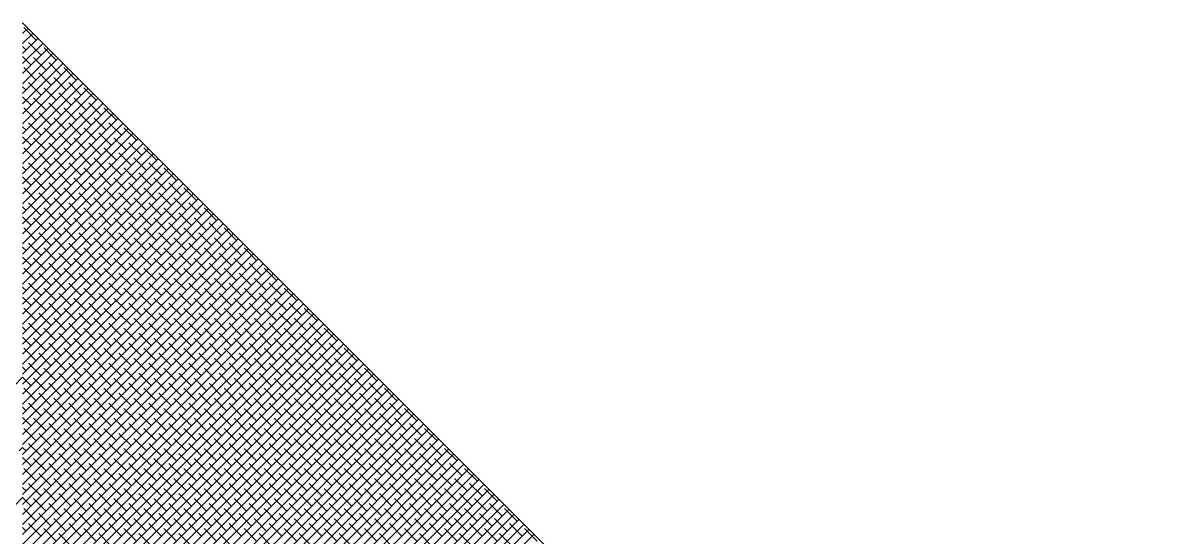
# Model space of a CAD drawing. Extents: x 34 to 831, y 17 to 546.
# Drawn here: x 148.079 to 150.079, y 55.557 to 56.465 of the extents above; entities that cross this region are included whole.
import ezdxf

# ---------------------------------------------------------------- set-up
doc = ezdxf.new("R2010")
doc.units = 0
doc.header["$LTSCALE"] = 8
doc.layers.get('0').update_dxf_attribs({"color": 2, "linetype": 'CONTINUOUS'})
doc.layers.add('OT', color=1, linetype='CONTINUOUS')

msp = doc.modelspace()

# ---------------------------------------------------------------- linework, layer by layer
for p, q in [((148.0786, 56.4639), (148.0794, 56.4647)), ((148.0786, 56.4462), (148.0882, 56.4558)), ((148.0786, 56.4286), (148.0971, 56.447)), ((148.1025, 56.4347), (148.0804, 56.4568)), ((148.0786, 56.4109), (148.1059, 56.4381)), ((148.0786, 56.3932), (148.1147, 56.4293)), ((148.0848, 56.417), (148.0786, 56.4232)), ((148.0786, 56.3755), (148.1236, 56.4205)), ((148.1113, 56.4082), (148.0892, 56.4303)), ((148.1378, 56.3993), (148.1157, 56.4214)), ((148.0786, 56.3578), (148.1324, 56.4116)), ((148.0936, 56.3905), (148.0786, 56.4055)), ((148.0786, 56.3402), (148.1413, 56.4028)), ((148.1201, 56.3817), (148.098, 56.4038)), ((148.0786, 56.3225), (148.1501, 56.394)), ((148.0786, 56.3048), (148.1589, 56.3851)), ((148.1025, 56.364), (148.0804, 56.3861)), ((148.1467, 56.3728), (148.1246, 56.3949)), ((148.1732, 56.364), (148.1511, 56.3861)), ((148.0786, 56.2871), (148.1678, 56.3763)), ((148.0786, 56.2695), (148.1766, 56.3674)), ((148.129, 56.3551), (148.1069, 56.3772)), ((148.1555, 56.3463), (148.1334, 56.3684)), ((148.0786, 56.2518), (148.1855, 56.3586)), ((148.0848, 56.3463), (148.0786, 56.3525)), ((148.0786, 56.2341), (148.1943, 56.3498)), ((148.0786, 56.2164), (148.2031, 56.3409)), ((148.1113, 56.3375), (148.0892, 56.3596)), ((148.1378, 56.3286), (148.1157, 56.3507)), ((148.1643, 56.3198), (148.1422, 56.3419)), ((148.182, 56.3375), (148.1599, 56.3596)), ((148.2085, 56.3286), (148.1864, 56.3507)), ((148.0936, 56.3198), (148.0786, 56.3348)), ((148.0786, 56.1987), (148.212, 56.3321)), ((148.0786, 56.1811), (148.2208, 56.3232)), ((148.1201, 56.311), (148.098, 56.3331)), ((148.1467, 56.3021), (148.1246, 56.3242)), ((148.1908, 56.311), (148.1688, 56.3331)), ((148.2174, 56.3021), (148.1953, 56.3242)), ((148.0786, 56.1634), (148.2297, 56.3144)), ((148.0786, 56.1457), (148.2385, 56.3056)), ((148.1025, 56.2933), (148.0804, 56.3154)), ((148.129, 56.2844), (148.1069, 56.3065)), ((148.1732, 56.2933), (148.1511, 56.3154)), ((148.1997, 56.2844), (148.1776, 56.3065)), ((148.2439, 56.2933), (148.2218, 56.3154)), ((148.0786, 56.128), (148.2473, 56.2967)), ((148.0786, 56.1104), (148.2562, 56.2879)), ((148.0848, 56.2756), (148.0786, 56.2817)), ((148.1113, 56.2668), (148.0892, 56.2889)), ((148.1378, 56.2579), (148.1157, 56.28)), ((148.1555, 56.2756), (148.1334, 56.2977)), ((148.182, 56.2668), (148.1599, 56.2889)), ((148.2085, 56.2579), (148.1864, 56.28)), ((148.2262, 56.2756), (148.2041, 56.2977)), ((148.2527, 56.2668), (148.2306, 56.2889)), ((148.2792, 56.2579), (148.2571, 56.28)), ((148.0786, 56.0927), (148.265, 56.279)), ((148.0786, 56.075), (148.2738, 56.2702)), ((148.0936, 56.2491), (148.0786, 56.2641)), ((148.0786, 56.0573), (148.2827, 56.2614)), ((148.1201, 56.2402), (148.098, 56.2623)), ((148.1643, 56.2491), (148.1422, 56.2712)), ((148.1908, 56.2402), (148.1688, 56.2623)), ((148.235, 56.2491), (148.2129, 56.2712)), ((148.2616, 56.2402), (148.2395, 56.2623)), ((148.0786, 56.0396), (148.2915, 56.2525)), ((148.0786, 56.022), (148.3004, 56.2437)), ((148.1025, 56.2226), (148.0804, 56.2447)), ((148.1467, 56.2314), (148.1246, 56.2535)), ((148.1732, 56.2226), (148.1511, 56.2447)), ((148.2174, 56.2314), (148.1953, 56.2535)), ((148.2439, 56.2226), (148.2218, 56.2447)), ((148.2881, 56.2314), (148.266, 56.2535)), ((148.3146, 56.2226), (148.2925, 56.2447)), ((148.0786, 56.0043), (148.3092, 56.2349)), ((148.0786, 55.9866), (148.318, 56.226)), ((148.129, 56.2137), (148.1069, 56.2358)), ((148.1555, 56.2049), (148.1334, 56.227)), ((148.1997, 56.2137), (148.1776, 56.2358)), ((148.2262, 56.2049), (148.2041, 56.227)), ((148.2704, 56.2137), (148.2483, 56.2358)), ((148.2969, 56.2049), (148.2748, 56.227)), ((148.0786, 55.9689), (148.3269, 56.2172)), ((148.0848, 56.2049), (148.0786, 56.211)), ((148.0786, 55.9513), (148.3357, 56.2083)), ((148.1113, 56.1961), (148.0892, 56.2181)), ((148.1378, 56.1872), (148.1157, 56.2093)), ((148.1643, 56.1784), (148.1422, 56.2005)), ((148.182, 56.1961), (148.1599, 56.2181)), ((148.2085, 56.1872), (148.1864, 56.2093)), ((148.235, 56.1784), (148.2129, 56.2005)), ((148.2527, 56.1961), (148.2306, 56.2181)), ((148.2792, 56.1872), (148.2571, 56.2093)), ((148.3058, 56.1784), (148.2837, 56.2005)), ((148.3234, 56.1961), (148.3013, 56.2181)), ((148.3499, 56.1872), (148.3279, 56.2093)), ((148.0786, 55.9336), (148.3446, 56.1995)), ((148.0936, 56.1784), (148.0786, 56.1934)), ((148.0786, 55.9159), (148.3534, 56.1907)), ((148.0786, 55.8982), (148.3622, 56.1818)), ((148.1201, 56.1695), (148.098, 56.1916)), ((148.1467, 56.1607), (148.1246, 56.1828)), ((148.1908, 56.1695), (148.1688, 56.1916)), ((148.2174, 56.1607), (148.1953, 56.1828)), ((148.2616, 56.1695), (148.2395, 56.1916)), ((148.2881, 56.1607), (148.266, 56.1828)), ((148.3323, 56.1695), (148.3102, 56.1916)), ((148.3588, 56.1607), (148.3367, 56.1828)), ((148.0786, 55.8805), (148.3711, 56.173)), ((148.0786, 55.8629), (148.3799, 56.1641)), ((148.1025, 56.1519), (148.0804, 56.174)), ((148.129, 56.143), (148.1069, 56.1651)), ((148.1732, 56.1519), (148.1511, 56.174)), ((148.1997, 56.143), (148.1776, 56.1651)), ((148.2439, 56.1519), (148.2218, 56.174)), ((148.2704, 56.143), (148.2483, 56.1651)), ((148.3146, 56.1519), (148.2925, 56.174)), ((148.3411, 56.143), (148.319, 56.1651)), ((148.3853, 56.1519), (148.3632, 56.174)), ((148.0786, 55.8452), (148.3888, 56.1553)), ((148.0786, 55.8275), (148.3976, 56.1465)), ((148.0848, 56.1342), (148.0786, 56.1403)), ((148.1113, 56.1253), (148.0892, 56.1474)), ((148.1555, 56.1342), (148.1334, 56.1563)), ((148.182, 56.1253), (148.1599, 56.1474)), ((148.2262, 56.1342), (148.2041, 56.1563)), ((148.2527, 56.1253), (148.2306, 56.1474)), ((148.2969, 56.1342), (148.2748, 56.1563)), ((148.3234, 56.1253), (148.3013, 56.1474)), ((148.3676, 56.1342), (148.3455, 56.1563)), ((148.3941, 56.1253), (148.372, 56.1474)), ((148.0786, 55.8098), (148.4064, 56.1376)), ((148.0786, 55.7922), (148.4153, 56.1288)), ((148.0936, 56.1077), (148.0786, 56.1226)), ((148.1201, 56.0988), (148.098, 56.1209)), ((148.1378, 56.1165), (148.1157, 56.1386)), ((148.1643, 56.1077), (148.1422, 56.1298)), ((148.1908, 56.0988), (148.1688, 56.1209)), ((148.2085, 56.1165), (148.1864, 56.1386)), ((148.235, 56.1077), (148.2129, 56.1298)), ((148.2616, 56.0988), (148.2395, 56.1209)), ((148.2792, 56.1165), (148.2571, 56.1386)), ((148.3058, 56.1077), (148.2837, 56.1298)), ((148.3323, 56.0988), (148.3102, 56.1209)), ((148.3499, 56.1165), (148.3279, 56.1386)), ((148.3765, 56.1077), (148.3544, 56.1298)), ((148.403, 56.0988), (148.3809, 56.1209)), ((148.4207, 56.1165), (148.3986, 56.1386)), ((148.0786, 55.7745), (148.4241, 56.12)), ((148.0786, 55.7568), (148.4329, 56.1111)), ((148.0786, 55.7391), (148.4418, 56.1023)), ((148.1025, 56.0811), (148.0804, 56.1032)), ((148.1467, 56.09), (148.1246, 56.1121)), ((148.1732, 56.0811), (148.1511, 56.1032)), ((148.2174, 56.09), (148.1953, 56.1121)), ((148.2439, 56.0811), (148.2218, 56.1032)), ((148.2881, 56.09), (148.266, 56.1121)), ((148.3146, 56.0811), (148.2925, 56.1032)), ((148.3588, 56.09), (148.3367, 56.1121)), ((148.3853, 56.0811), (148.3632, 56.1032)), ((148.4295, 56.09), (148.4074, 56.1121)), ((148.456, 56.0811), (148.4339, 56.1032)), ((148.0786, 55.7214), (148.4506, 56.0934)), ((148.0786, 55.7038), (148.4595, 56.0846)), ((148.129, 56.0723), (148.1069, 56.0944)), ((148.1555, 56.0635), (148.1334, 56.0856)), ((148.1997, 56.0723), (148.1776, 56.0944)), ((148.2262, 56.0635), (148.2041, 56.0856)), ((148.2704, 56.0723), (148.2483, 56.0944)), ((148.2969, 56.0635), (148.2748, 56.0856)), ((148.3411, 56.0723), (148.319, 56.0944)), ((148.3676, 56.0635), (148.3455, 56.0856)), ((148.4118, 56.0723), (148.3897, 56.0944)), ((148.4383, 56.0635), (148.4162, 56.0856)), ((148.0786, 55.6861), (148.4683, 56.0758)), ((148.0848, 56.0635), (148.0786, 56.0696)), ((148.0786, 55.6684), (148.4771, 56.0669)), ((148.1113, 56.0546), (148.0892, 56.0767)), ((148.1378, 56.0458), (148.1157, 56.0679)), ((148.182, 56.0546), (148.1599, 56.0767)), ((148.2085, 56.0458), (148.1864, 56.0679)), ((148.2527, 56.0546), (148.2306, 56.0767)), ((148.2792, 56.0458), (148.2571, 56.0679)), ((148.3234, 56.0546), (148.3013, 56.0767)), ((148.3499, 56.0458), (148.3279, 56.0679)), ((148.3941, 56.0546), (148.372, 56.0767)), ((148.4207, 56.0458), (148.3986, 56.0679)), ((148.4649, 56.0546), (148.4428, 56.0767)), ((148.4914, 56.0458), (148.4693, 56.0679)), ((148.0786, 55.6507), (148.486, 56.0581)), ((148.0936, 56.037), (148.0786, 56.0519)), ((148.0786, 55.6331), (148.4948, 56.0492)), ((148.0786, 55.6154), (148.5037, 56.0404)), ((148.1201, 56.0281), (148.098, 56.0502)), ((148.1467, 56.0193), (148.1246, 56.0414)), ((148.1643, 56.037), (148.1422, 56.059)), ((148.1908, 56.0281), (148.1688, 56.0502)), ((148.2174, 56.0193), (148.1953, 56.0414)), ((148.235, 56.037), (148.2129, 56.059)), ((148.2616, 56.0281), (148.2395, 56.0502)), ((148.2881, 56.0193), (148.266, 56.0414)), ((148.3058, 56.037), (148.2837, 56.059)), ((148.3323, 56.0281), (148.3102, 56.0502)), ((148.3588, 56.0193), (148.3367, 56.0414)), ((148.3765, 56.037), (148.3544, 56.059)), ((148.403, 56.0281), (148.3809, 56.0502)), ((148.4295, 56.0193), (148.4074, 56.0414)), ((148.4472, 56.037), (148.4251, 56.059)), ((148.4737, 56.0281), (148.4516, 56.0502)), ((148.5002, 56.0193), (148.4781, 56.0414)), ((148.0786, 55.5977), (148.5125, 56.0316)), ((148.0786, 55.58), (148.5213, 56.0227)), ((148.1025, 56.0104), (148.0804, 56.0325)), ((148.129, 56.0016), (148.1069, 56.0237)), ((148.1732, 56.0104), (148.1511, 56.0325)), ((148.1997, 56.0016), (148.1776, 56.0237)), ((148.2439, 56.0104), (148.2218, 56.0325)), ((148.2704, 56.0016), (148.2483, 56.0237)), ((148.3146, 56.0104), (148.2925, 56.0325)), ((148.3411, 56.0016), (148.319, 56.0237)), ((148.3853, 56.0104), (148.3632, 56.0325)), ((148.4118, 56.0016), (148.3897, 56.0237)), ((148.456, 56.0104), (148.4339, 56.0325)), ((148.4825, 56.0016), (148.4604, 56.0237)), ((148.5267, 56.0104), (148.5046, 56.0325)), ((148.0786, 55.5623), (148.5302, 56.0139)), ((148.0786, 55.5447), (148.539, 56.005)), ((148.1113, 55.9839), (148.0892, 56.006)), ((148.1555, 55.9928), (148.1334, 56.0149)), ((148.182, 55.9839), (148.1599, 56.006)), ((148.2262, 55.9928), (148.2041, 56.0149)), ((148.2527, 55.9839), (148.2306, 56.006)), ((148.2969, 55.9928), (148.2748, 56.0149)), ((148.3234, 55.9839), (148.3013, 56.006)), ((148.3676, 55.9928), (148.3455, 56.0149)), ((148.3941, 55.9839), (148.372, 56.006)), ((148.4383, 55.9928), (148.4162, 56.0149)), ((148.4649, 55.9839), (148.4428, 56.006)), ((148.509, 55.9928), (148.4869, 56.0149)), ((148.5356, 55.9839), (148.5135, 56.006)), ((148.0848, 55.9928), (148.0786, 55.9989)), ((148.0786, 55.527), (148.5479, 55.9962)), ((148.0786, 55.5093), (148.5567, 55.9874)), ((148.0936, 55.9662), (148.0786, 55.9812)), ((148.1378, 55.9751), (148.1157, 55.9972)), ((148.1643, 55.9662), (148.1422, 55.9883)), ((148.2085, 55.9751), (148.1864, 55.9972)), ((148.235, 55.9662), (148.2129, 55.9883)), ((148.2792, 55.9751), (148.2571, 55.9972)), ((148.3058, 55.9662), (148.2837, 55.9883)), ((148.3499, 55.9751), (148.3279, 55.9972)), ((148.3765, 55.9662), (148.3544, 55.9883)), ((148.4207, 55.9751), (148.3986, 55.9972)), ((148.4472, 55.9662), (148.4251, 55.9883)), ((148.4914, 55.9751), (148.4693, 55.9972)), ((148.5179, 55.9662), (148.4958, 55.9883)), ((148.5621, 55.9751), (148.54, 55.9972)), ((148.0786, 55.4916), (148.5655, 55.9785)), ((148.0786, 55.474), (148.5744, 55.9697)), ((148.0786, 55.4563), (148.5832, 55.9609)), ((148.1025, 55.9397), (148.0804, 55.9618)), ((148.1201, 55.9574), (148.098, 55.9795)), ((148.1467, 55.9486), (148.1246, 55.9707)), ((148.1732, 55.9397), (148.1511, 55.9618)), ((148.1908, 55.9574), (148.1688, 55.9795)), ((148.2174, 55.9486), (148.1953, 55.9707)), ((148.2439, 55.9397), (148.2218, 55.9618)), ((148.2616, 55.9574), (148.2395, 55.9795)), ((148.2881, 55.9486), (148.266, 55.9707)), ((148.3146, 55.9397), (148.2925, 55.9618)), ((148.3323, 55.9574), (148.3102, 55.9795)), ((148.3588, 55.9486), (148.3367, 55.9707)), ((148.3853, 55.9397), (148.3632, 55.9618)), ((148.403, 55.9574), (148.3809, 55.9795)), ((148.4295, 55.9486), (148.4074, 55.9707)), ((148.456, 55.9397), (148.4339, 55.9618)), ((148.4737, 55.9574), (148.4516, 55.9795)), ((148.5002, 55.9486), (148.4781, 55.9707)), ((148.5267, 55.9397), (148.5046, 55.9618)), ((148.5444, 55.9574), (148.5223, 55.9795)), ((148.5709, 55.9486), (148.5488, 55.9707)), ((148.5974, 55.9397), (148.5753, 55.9618)), ((148.0786, 55.4386), (148.592, 55.952)), ((148.0786, 55.4209), (148.6009, 55.9432)), ((148.129, 55.9309), (148.1069, 55.953)), ((148.1555, 55.922), (148.1334, 55.9441)), ((148.1997, 55.9309), (148.1776, 55.953)), ((148.2262, 55.922), (148.2041, 55.9441)), ((148.2704, 55.9309), (148.2483, 55.953)), ((148.2969, 55.922), (148.2748, 55.9441)), ((148.3411, 55.9309), (148.319, 55.953)), ((148.3676, 55.922), (148.3455, 55.9441)), ((148.4118, 55.9309), (148.3897, 55.953)), ((148.4383, 55.922), (148.4162, 55.9441)), ((148.4825, 55.9309), (148.4604, 55.953)), ((148.509, 55.922), (148.4869, 55.9441)), ((148.5532, 55.9309), (148.5311, 55.953)), ((148.5798, 55.922), (148.5577, 55.9441)), ((148.0786, 55.4032), (148.6097, 55.9343)), ((148.0848, 55.922), (148.0786, 55.9282)), ((148.0786, 55.3856), (148.6186, 55.9255)), ((148.1113, 55.9132), (148.0892, 55.9353)), ((148.1378, 55.9044), (148.1157, 55.9265)), ((148.182, 55.9132), (148.1599, 55.9353)), ((148.2085, 55.9044), (148.1864, 55.9265)), ((148.2527, 55.9132), (148.2306, 55.9353)), ((148.2792, 55.9044), (148.2571, 55.9265)), ((148.3234, 55.9132), (148.3013, 55.9353)), ((148.3499, 55.9044), (148.3279, 55.9265)), ((148.3941, 55.9132), (148.372, 55.9353)), ((148.4207, 55.9044), (148.3986, 55.9265)), ((148.4649, 55.9132), (148.4428, 55.9353)), ((148.4914, 55.9044), (148.4693, 55.9265)), ((148.5356, 55.9132), (148.5135, 55.9353)), ((148.5621, 55.9044), (148.54, 55.9265)), ((148.6063, 55.9132), (148.5842, 55.9353)), ((148.6328, 55.9044), (148.6107, 55.9265)), ((148.0786, 55.3679), (148.6274, 55.9167)), ((148.0936, 55.8955), (148.0786, 55.9105)), ((148.0786, 55.3502), (148.6362, 55.9078)), ((148.1201, 55.8867), (148.098, 55.9088)), ((148.1643, 55.8955), (148.1422, 55.9176)), ((148.1908, 55.8867), (148.1688, 55.9088)), ((148.235, 55.8955), (148.2129, 55.9176)), ((148.2616, 55.8867), (148.2395, 55.9088)), ((148.3058, 55.8955), (148.2837, 55.9176)), ((148.3323, 55.8867), (148.3102, 55.9088)), ((148.3765, 55.8955), (148.3544, 55.9176)), ((148.403, 55.8867), (148.3809, 55.9088)), ((148.4472, 55.8955), (148.4251, 55.9176)), ((148.4737, 55.8867), (148.4516, 55.9088)), ((148.5179, 55.8955), (148.4958, 55.9176)), ((148.5444, 55.8867), (148.5223, 55.9088)), ((148.5886, 55.8955), (148.5665, 55.9176)), ((148.6151, 55.8867), (148.593, 55.9088)), ((148.0786, 55.3325), (148.6451, 55.899)), ((148.0786, 55.3149), (148.6539, 55.8901)), ((148.0786, 55.2972), (148.6628, 55.8813)), ((148.1025, 55.869), (148.0804, 55.8911)), ((148.129, 55.8602), (148.1069, 55.8823)), ((148.1467, 55.8779), (148.1246, 55.8999)), ((148.1732, 55.869), (148.1511, 55.8911)), ((148.1997, 55.8602), (148.1776, 55.8823)), ((148.2174, 55.8779), (148.1953, 55.8999)), ((148.2439, 55.869), (148.2218, 55.8911)), ((148.2704, 55.8602), (148.2483, 55.8823)), ((148.2881, 55.8779), (148.266, 55.8999)), ((148.3146, 55.869), (148.2925, 55.8911)), ((148.3411, 55.8602), (148.319, 55.8823)), ((148.3588, 55.8779), (148.3367, 55.8999)), ((148.3853, 55.869), (148.3632, 55.8911)), ((148.4118, 55.8602), (148.3897, 55.8823)), ((148.4295, 55.8779), (148.4074, 55.8999)), ((148.456, 55.869), (148.4339, 55.8911)), ((148.4825, 55.8602), (148.4604, 55.8823)), ((148.5002, 55.8779), (148.4781, 55.8999)), ((148.5267, 55.869), (148.5046, 55.8911)), ((148.5532, 55.8602), (148.5311, 55.8823)), ((148.5709, 55.8779), (148.5488, 55.8999)), ((148.5974, 55.869), (148.5753, 55.8911)), ((148.624, 55.8602), (148.6019, 55.8823)), ((148.6416, 55.8779), (148.6195, 55.8999)), ((148.6681, 55.869), (148.646, 55.8911)), ((148.0786, 55.2795), (148.6716, 55.8725)), ((148.0786, 55.2618), (148.6804, 55.8636)), ((148.1113, 55.8425), (148.0892, 55.8646)), ((148.1555, 55.8513), (148.1334, 55.8734)), ((148.182, 55.8425), (148.1599, 55.8646)), ((148.2262, 55.8513), (148.2041, 55.8734)), ((148.2527, 55.8425), (148.2306, 55.8646)), ((148.2969, 55.8513), (148.2748, 55.8734)), ((148.3234, 55.8425), (148.3013, 55.8646)), ((148.3676, 55.8513), (148.3455, 55.8734)), ((148.3941, 55.8425), (148.372, 55.8646)), ((148.4383, 55.8513), (148.4162, 55.8734)), ((148.4649, 55.8425), (148.4428, 55.8646)), ((148.509, 55.8513), (148.4869, 55.8734)), ((148.5356, 55.8425), (148.5135, 55.8646)), ((148.5798, 55.8513), (148.5577, 55.8734)), ((148.6063, 55.8425), (148.5842, 55.8646)), ((148.6505, 55.8513), (148.6284, 55.8734)), ((148.677, 55.8425), (148.6549, 55.8646)), ((148.0848, 55.8513), (148.0786, 55.8575)), ((148.0786, 55.2441), (148.6893, 55.8548)), ((148.0786, 55.2265), (148.6981, 55.8459)), ((148.1378, 55.8337), (148.1157, 55.8558)), ((148.1643, 55.8248), (148.1422, 55.8469)), ((148.2085, 55.8337), (148.1864, 55.8558)), ((148.235, 55.8248), (148.2129, 55.8469)), ((148.2792, 55.8337), (148.2571, 55.8558)), ((148.3058, 55.8248), (148.2837, 55.8469)), ((148.3499, 55.8337), (148.3279, 55.8558)), ((148.3765, 55.8248), (148.3544, 55.8469)), ((148.4207, 55.8337), (148.3986, 55.8558)), ((148.4472, 55.8248), (148.4251, 55.8469)), ((148.4914, 55.8337), (148.4693, 55.8558)), ((148.5179, 55.8248), (148.4958, 55.8469)), ((148.5621, 55.8337), (148.54, 55.8558)), ((148.5886, 55.8248), (148.5665, 55.8469)), ((148.6328, 55.8337), (148.6107, 55.8558)), ((148.6593, 55.8248), (148.6372, 55.8469)), ((148.7035, 55.8337), (148.6814, 55.8558)), ((148.0636, 55.8248), (148.0786, 55.8398)), ((148.0936, 55.8248), (148.0786, 55.8398)), ((148.0786, 55.2088), (148.707, 55.8371)), ((148.0786, 55.1911), (148.7158, 55.8283)), ((148.1025, 55.7983), (148.0804, 55.8204)), ((148.1201, 55.816), (148.098, 55.8381)), ((148.1467, 55.8071), (148.1246, 55.8292)), ((148.1732, 55.7983), (148.1511, 55.8204)), ((148.1908, 55.816), (148.1688, 55.8381)), ((148.2174, 55.8071), (148.1953, 55.8292)), ((148.2439, 55.7983), (148.2218, 55.8204)), ((148.2616, 55.816), (148.2395, 55.8381)), ((148.2881, 55.8071), (148.266, 55.8292)), ((148.3146, 55.7983), (148.2925, 55.8204)), ((148.3323, 55.816), (148.3102, 55.8381)), ((148.3588, 55.8071), (148.3367, 55.8292)), ((148.3853, 55.7983), (148.3632, 55.8204)), ((148.403, 55.816), (148.3809, 55.8381)), ((148.4295, 55.8071), (148.4074, 55.8292)), ((148.456, 55.7983), (148.4339, 55.8204)), ((148.4737, 55.816), (148.4516, 55.8381)), ((148.5002, 55.8071), (148.4781, 55.8292)), ((148.5267, 55.7983), (148.5046, 55.8204)), ((148.5444, 55.816), (148.5223, 55.8381)), ((148.5709, 55.8071), (148.5488, 55.8292)), ((148.5974, 55.7983), (148.5753, 55.8204)), ((148.6151, 55.816), (148.593, 55.8381)), ((148.6416, 55.8071), (148.6195, 55.8292)), ((148.6681, 55.7983), (148.646, 55.8204)), ((148.6858, 55.816), (148.6637, 55.8381)), ((148.7123, 55.8071), (148.6902, 55.8292)), ((148.7389, 55.7983), (148.7168, 55.8204)), ((148.0786, 55.1734), (148.7246, 55.8194)), ((148.0786, 55.1558), (148.7335, 55.8106)), ((148.0786, 55.1381), (148.7423, 55.8018)), ((148.129, 55.7895), (148.1069, 55.8116)), ((148.1555, 55.7806), (148.1334, 55.8027)), ((148.1997, 55.7895), (148.1776, 55.8116)), ((148.2262, 55.7806), (148.2041, 55.8027)), ((148.2704, 55.7895), (148.2483, 55.8116)), ((148.2969, 55.7806), (148.2748, 55.8027)), ((148.3411, 55.7895), (148.319, 55.8116)), ((148.3676, 55.7806), (148.3455, 55.8027)), ((148.4118, 55.7895), (148.3897, 55.8116)), ((148.4383, 55.7806), (148.4162, 55.8027)), ((148.4825, 55.7895), (148.4604, 55.8116)), ((148.509, 55.7806), (148.4869, 55.8027)), ((148.5532, 55.7895), (148.5311, 55.8116)), ((148.5798, 55.7806), (148.5577, 55.8027)), ((148.624, 55.7895), (148.6019, 55.8116)), ((148.6505, 55.7806), (148.6284, 55.8027)), ((148.6947, 55.7895), (148.6726, 55.8116)), ((148.7212, 55.7806), (148.6991, 55.8027)), ((148.0786, 55.1204), (148.7511, 55.7929)), ((148.0848, 55.7806), (148.0786, 55.7868)), ((148.0786, 55.1027), (148.76, 55.7841)), ((148.1113, 55.7718), (148.0892, 55.7939)), ((148.1378, 55.7629), (148.1157, 55.785)), ((148.182, 55.7718), (148.1599, 55.7939)), ((148.2085, 55.7629), (148.1864, 55.785)), ((148.2527, 55.7718), (148.2306, 55.7939)), ((148.2792, 55.7629), (148.2571, 55.785)), ((148.3234, 55.7718), (148.3013, 55.7939)), ((148.3499, 55.7629), (148.3279, 55.785)), ((148.3941, 55.7718), (148.372, 55.7939)), ((148.4207, 55.7629), (148.3986, 55.785)), ((148.4649, 55.7718), (148.4428, 55.7939)), ((148.4914, 55.7629), (148.4693, 55.785)), ((148.5356, 55.7718), (148.5135, 55.7939)), ((148.5621, 55.7629), (148.54, 55.785)), ((148.6063, 55.7718), (148.5842, 55.7939)), ((148.6328, 55.7629), (148.6107, 55.785)), ((148.677, 55.7718), (148.6549, 55.7939)), ((148.7035, 55.7629), (148.6814, 55.785)), ((148.7477, 55.7718), (148.7256, 55.7939)), ((148.7742, 55.7629), (148.7521, 55.785)), ((148.0786, 55.085), (148.7688, 55.7752)), ((148.0936, 55.7541), (148.0786, 55.7691)), ((148.0786, 55.0674), (148.7777, 55.7664)), ((148.1201, 55.7453), (148.098, 55.7674)), ((148.1643, 55.7541), (148.1422, 55.7762)), ((148.1908, 55.7453), (148.1688, 55.7674)), ((148.235, 55.7541), (148.2129, 55.7762)), ((148.2616, 55.7453), (148.2395, 55.7674)), ((148.3058, 55.7541), (148.2837, 55.7762)), ((148.3323, 55.7453), (148.3102, 55.7674)), ((148.3765, 55.7541), (148.3544, 55.7762)), ((148.403, 55.7453), (148.3809, 55.7674)), ((148.4472, 55.7541), (148.4251, 55.7762)), ((148.4737, 55.7453), (148.4516, 55.7674)), ((148.5179, 55.7541), (148.4958, 55.7762)), ((148.5444, 55.7453), (148.5223, 55.7674)), ((148.5886, 55.7541), (148.5665, 55.7762)), ((148.6151, 55.7453), (148.593, 55.7674)), ((148.6593, 55.7541), (148.6372, 55.7762)), ((148.6858, 55.7453), (148.6637, 55.7674)), ((148.73, 55.7541), (148.7079, 55.7762)), ((148.7565, 55.7453), (148.7344, 55.7674)), ((148.0786, 55.0497), (148.7865, 55.7576)), ((148.0786, 55.032), (148.7953, 55.7487)), ((148.1025, 55.7276), (148.0804, 55.7497)), ((148.129, 55.7188), (148.1069, 55.7409)), ((148.1467, 55.7364), (148.1246, 55.7585)), ((148.1732, 55.7276), (148.1511, 55.7497)), ((148.1997, 55.7188), (148.1776, 55.7409)), ((148.2174, 55.7364), (148.1953, 55.7585)), ((148.2439, 55.7276), (148.2218, 55.7497)), ((148.2704, 55.7188), (148.2483, 55.7409)), ((148.2881, 55.7364), (148.266, 55.7585)), ((148.3146, 55.7276), (148.2925, 55.7497)), ((148.3411, 55.7188), (148.319, 55.7409)), ((148.3588, 55.7364), (148.3367, 55.7585)), ((148.3853, 55.7276), (148.3632, 55.7497)), ((148.4118, 55.7188), (148.3897, 55.7409)), ((148.4295, 55.7364), (148.4074, 55.7585)), ((148.456, 55.7276), (148.4339, 55.7497)), ((148.4825, 55.7188), (148.4604, 55.7409)), ((148.5002, 55.7364), (148.4781, 55.7585)), ((148.5267, 55.7276), (148.5046, 55.7497)), ((148.5532, 55.7188), (148.5311, 55.7409)), ((148.5709, 55.7364), (148.5488, 55.7585)), ((148.5974, 55.7276), (148.5753, 55.7497)), ((148.624, 55.7188), (148.6019, 55.7409)), ((148.6416, 55.7364), (148.6195, 55.7585)), ((148.6681, 55.7276), (148.646, 55.7497)), ((148.6947, 55.7188), (148.6726, 55.7409)), ((148.7123, 55.7364), (148.6902, 55.7585)), ((148.7389, 55.7276), (148.7168, 55.7497)), ((148.7654, 55.7188), (148.7433, 55.7409)), ((148.7831, 55.7364), (148.761, 55.7585)), ((148.8096, 55.7276), (148.7875, 55.7497)), ((148.0786, 55.0143), (148.8042, 55.7399)), ((148.0786, 54.9967), (148.813, 55.731)), ((148.0786, 54.979), (148.8219, 55.7222)), ((148.1113, 55.7011), (148.0892, 55.7232)), ((148.1555, 55.7099), (148.1334, 55.732)), ((148.182, 55.7011), (148.1599, 55.7232)), ((148.2262, 55.7099), (148.2041, 55.732)), ((148.2527, 55.7011), (148.2306, 55.7232)), ((148.2969, 55.7099), (148.2748, 55.732)), ((148.3234, 55.7011), (148.3013, 55.7232)), ((148.3676, 55.7099), (148.3455, 55.732)), ((148.3941, 55.7011), (148.372, 55.7232)), ((148.4383, 55.7099), (148.4162, 55.732)), ((148.4649, 55.7011), (148.4428, 55.7232)), ((148.509, 55.7099), (148.4869, 55.732)), ((148.5356, 55.7011), (148.5135, 55.7232)), ((148.5798, 55.7099), (148.5577, 55.732)), ((148.6063, 55.7011), (148.5842, 55.7232)), ((148.6505, 55.7099), (148.6284, 55.732)), ((148.677, 55.7011), (148.6549, 55.7232)), ((148.7212, 55.7099), (148.6991, 55.732)), ((148.7477, 55.7011), (148.7256, 55.7232)), ((148.7919, 55.7099), (148.7698, 55.732)), ((148.8184, 55.7011), (148.7963, 55.7232)), ((148.0725, 55.7099), (148.0786, 55.7161)), ((148.0848, 55.7099), (148.0786, 55.7161)), ((148.0786, 54.9613), (148.8307, 55.7134)), ((148.0786, 54.9436), (148.8395, 55.7045)), ((148.1378, 55.6922), (148.1157, 55.7143)), ((148.1643, 55.6834), (148.1422, 55.7055)), ((148.2085, 55.6922), (148.1864, 55.7143)), ((148.235, 55.6834), (148.2129, 55.7055)), ((148.2792, 55.6922), (148.2571, 55.7143)), ((148.3058, 55.6834), (148.2837, 55.7055)), ((148.3499, 55.6922), (148.3279, 55.7143)), ((148.3765, 55.6834), (148.3544, 55.7055)), ((148.4207, 55.6922), (148.3986, 55.7143)), ((148.4472, 55.6834), (148.4251, 55.7055)), ((148.4914, 55.6922), (148.4693, 55.7143)), ((148.5179, 55.6834), (148.4958, 55.7055)), ((148.5621, 55.6922), (148.54, 55.7143)), ((148.5886, 55.6834), (148.5665, 55.7055)), ((148.6328, 55.6922), (148.6107, 55.7143)), ((148.6593, 55.6834), (148.6372, 55.7055)), ((148.7035, 55.6922), (148.6814, 55.7143)), ((148.73, 55.6834), (148.7079, 55.7055)), ((148.7742, 55.6922), (148.7521, 55.7143)), ((148.8007, 55.6834), (148.7786, 55.7055)), ((148.8449, 55.6922), (148.8228, 55.7143)), ((148.0936, 55.6834), (148.0786, 55.6984)), ((148.0786, 54.9259), (148.8484, 55.6957)), ((148.0786, 54.9083), (148.8572, 55.6868)), ((148.1201, 55.6746), (148.098, 55.6967)), ((148.1467, 55.6657), (148.1246, 55.6878)), ((148.1908, 55.6746), (148.1688, 55.6967)), ((148.2174, 55.6657), (148.1953, 55.6878)), ((148.2616, 55.6746), (148.2395, 55.6967)), ((148.2881, 55.6657), (148.266, 55.6878)), ((148.3323, 55.6746), (148.3102, 55.6967)), ((148.3588, 55.6657), (148.3367, 55.6878)), ((148.403, 55.6746), (148.3809, 55.6967)), ((148.4295, 55.6657), (148.4074, 55.6878)), ((148.4737, 55.6746), (148.4516, 55.6967)), ((148.5002, 55.6657), (148.4781, 55.6878)), ((148.5444, 55.6746), (148.5223, 55.6967)), ((148.5709, 55.6657), (148.5488, 55.6878)), ((148.6151, 55.6746), (148.593, 55.6967)), ((148.6416, 55.6657), (148.6195, 55.6878)), ((148.6858, 55.6746), (148.6637, 55.6967)), ((148.7123, 55.6657), (148.6902, 55.6878)), ((148.7565, 55.6746), (148.7344, 55.6967)), ((148.7831, 55.6657), (148.761, 55.6878)), ((148.8272, 55.6746), (148.8051, 55.6967)), ((148.8538, 55.6657), (148.8317, 55.6878)), ((148.0786, 54.8906), (148.866, 55.678)), ((148.0786, 54.8729), (148.8749, 55.6692)), ((148.0786, 54.8552), (148.8837, 55.6603)), ((148.1025, 55.6569), (148.0804, 55.679)), ((148.129, 55.648), (148.1069, 55.6701)), ((148.1555, 55.6392), (148.1334, 55.6613)), ((148.1732, 55.6569), (148.1511, 55.679)), ((148.1997, 55.648), (148.1776, 55.6701)), ((148.2262, 55.6392), (148.2041, 55.6613)), ((148.2439, 55.6569), (148.2218, 55.679)), ((148.2704, 55.648), (148.2483, 55.6701)), ((148.2969, 55.6392), (148.2748, 55.6613)), ((148.3146, 55.6569), (148.2925, 55.679)), ((148.3411, 55.648), (148.319, 55.6701)), ((148.3676, 55.6392), (148.3455, 55.6613)), ((148.3853, 55.6569), (148.3632, 55.679)), ((148.4118, 55.648), (148.3897, 55.6701)), ((148.4383, 55.6392), (148.4162, 55.6613)), ((148.456, 55.6569), (148.4339, 55.679)), ((148.4825, 55.648), (148.4604, 55.6701)), ((148.509, 55.6392), (148.4869, 55.6613)), ((148.5267, 55.6569), (148.5046, 55.679)), ((148.5532, 55.648), (148.5311, 55.6701)), ((148.5798, 55.6392), (148.5577, 55.6613)), ((148.5974, 55.6569), (148.5753, 55.679)), ((148.624, 55.648), (148.6019, 55.6701)), ((148.6505, 55.6392), (148.6284, 55.6613)), ((148.6681, 55.6569), (148.646, 55.679)), ((148.6947, 55.648), (148.6726, 55.6701)), ((148.7212, 55.6392), (148.6991, 55.6613)), ((148.7389, 55.6569), (148.7168, 55.679)), ((148.7654, 55.648), (148.7433, 55.6701)), ((148.7919, 55.6392), (148.7698, 55.6613)), ((148.8096, 55.6569), (148.7875, 55.679)), ((148.8361, 55.648), (148.814, 55.6701)), ((148.8626, 55.6392), (148.8405, 55.6613)), ((148.8803, 55.6569), (148.8582, 55.679)), ((148.0786, 54.8376), (148.8926, 55.6515)), ((148.0848, 55.6392), (148.0786, 55.6454)), ((148.0786, 54.8199), (148.9014, 55.6427)), ((148.1113, 55.6304), (148.0892, 55.6525)), ((148.1378, 55.6215), (148.1157, 55.6436)), ((148.182, 55.6304), (148.1599, 55.6525)), ((148.2085, 55.6215), (148.1864, 55.6436)), ((148.2527, 55.6304), (148.2306, 55.6525)), ((148.2792, 55.6215), (148.2571, 55.6436)), ((148.3234, 55.6304), (148.3013, 55.6525)), ((148.3499, 55.6215), (148.3279, 55.6436)), ((148.3941, 55.6304), (148.372, 55.6525)), ((148.4207, 55.6215), (148.3986, 55.6436)), ((148.4649, 55.6304), (148.4428, 55.6525)), ((148.4914, 55.6215), (148.4693, 55.6436)), ((148.5356, 55.6304), (148.5135, 55.6525)), ((148.5621, 55.6215), (148.54, 55.6436)), ((148.6063, 55.6304), (148.5842, 55.6525)), ((148.6328, 55.6215), (148.6107, 55.6436)), ((148.677, 55.6304), (148.6549, 55.6525)), ((148.7035, 55.6215), (148.6814, 55.6436)), ((148.7477, 55.6304), (148.7256, 55.6525)), ((148.7742, 55.6215), (148.7521, 55.6436)), ((148.8184, 55.6304), (148.7963, 55.6525)), ((148.8449, 55.6215), (148.8228, 55.6436)), ((148.8891, 55.6304), (148.867, 55.6525)), ((148.9156, 55.6215), (148.8935, 55.6436)), ((148.0636, 55.6127), (148.0786, 55.6277)), ((148.0786, 54.8022), (148.9102, 55.6338)), ((148.0936, 55.6127), (148.0786, 55.6277)), ((148.0786, 54.7845), (148.9191, 55.625)), ((148.1201, 55.6038), (148.098, 55.6259)), ((148.1643, 55.6127), (148.1422, 55.6348)), ((148.1908, 55.6038), (148.1688, 55.6259)), ((148.235, 55.6127), (148.2129, 55.6348)), ((148.2616, 55.6038), (148.2395, 55.6259)), ((148.3058, 55.6127), (148.2837, 55.6348)), ((148.3323, 55.6038), (148.3102, 55.6259)), ((148.3765, 55.6127), (148.3544, 55.6348)), ((148.403, 55.6038), (148.3809, 55.6259)), ((148.4472, 55.6127), (148.4251, 55.6348)), ((148.4737, 55.6038), (148.4516, 55.6259)), ((148.5179, 55.6127), (148.4958, 55.6348)), ((148.5444, 55.6038), (148.5223, 55.6259)), ((148.5886, 55.6127), (148.5665, 55.6348)), ((148.6151, 55.6038), (148.593, 55.6259)), ((148.6593, 55.6127), (148.6372, 55.6348)), ((148.6858, 55.6038), (148.6637, 55.6259)), ((148.73, 55.6127), (148.7079, 55.6348)), ((148.7565, 55.6038), (148.7344, 55.6259)), ((148.8007, 55.6127), (148.7786, 55.6348)), ((148.8272, 55.6038), (148.8051, 55.6259)), ((148.8714, 55.6127), (148.8493, 55.6348)), ((148.898, 55.6038), (148.8759, 55.6259)), ((148.0786, 54.7669), (148.9279, 55.6161)), ((148.0786, 54.7492), (148.9368, 55.6073)), ((148.1025, 55.5862), (148.0804, 55.6083)), ((148.1467, 55.595), (148.1246, 55.6171)), ((148.1732, 55.5862), (148.1511, 55.6083)), ((148.2174, 55.595), (148.1953, 55.6171)), ((148.2439, 55.5862), (148.2218, 55.6083)), ((148.2881, 55.595), (148.266, 55.6171)), ((148.3146, 55.5862), (148.2925, 55.6083)), ((148.3588, 55.595), (148.3367, 55.6171)), ((148.3853, 55.5862), (148.3632, 55.6083)), ((148.4295, 55.595), (148.4074, 55.6171)), ((148.456, 55.5862), (148.4339, 55.6083)), ((148.5002, 55.595), (148.4781, 55.6171)), ((148.5267, 55.5862), (148.5046, 55.6083)), ((148.5709, 55.595), (148.5488, 55.6171)), ((148.5974, 55.5862), (148.5753, 55.6083)), ((148.6416, 55.595), (148.6195, 55.6171)), ((148.6681, 55.5862), (148.646, 55.6083)), ((148.7123, 55.595), (148.6902, 55.6171)), ((148.7389, 55.5862), (148.7168, 55.6083)), ((148.7831, 55.595), (148.761, 55.6171)), ((148.8096, 55.5862), (148.7875, 55.6083)), ((148.8538, 55.595), (148.8317, 55.6171)), ((148.8803, 55.5862), (148.8582, 55.6083)), ((148.9245, 55.595), (148.9024, 55.6171)), ((148.951, 55.5862), (148.9289, 55.6083)), ((148.0786, 54.7315), (148.9456, 55.5985)), ((148.0786, 54.7138), (148.9544, 55.5896)), ((148.0786, 54.6961), (148.9633, 55.5808)), ((148.1113, 55.5597), (148.0892, 55.5818)), ((148.129, 55.5773), (148.1069, 55.5994)), ((148.1555, 55.5685), (148.1334, 55.5906)), ((148.182, 55.5597), (148.1599, 55.5818)), ((148.1997, 55.5773), (148.1776, 55.5994)), ((148.2262, 55.5685), (148.2041, 55.5906)), ((148.2527, 55.5597), (148.2306, 55.5818)), ((148.2704, 55.5773), (148.2483, 55.5994)), ((148.2969, 55.5685), (148.2748, 55.5906)), ((148.3234, 55.5597), (148.3013, 55.5818)), ((148.3411, 55.5773), (148.319, 55.5994)), ((148.3676, 55.5685), (148.3455, 55.5906)), ((148.3941, 55.5597), (148.372, 55.5818)), ((148.4118, 55.5773), (148.3897, 55.5994)), ((148.4383, 55.5685), (148.4162, 55.5906)), ((148.4649, 55.5597), (148.4428, 55.5818)), ((148.4825, 55.5773), (148.4604, 55.5994)), ((148.509, 55.5685), (148.4869, 55.5906)), ((148.5356, 55.5597), (148.5135, 55.5818)), ((148.5532, 55.5773), (148.5311, 55.5994)), ((148.5798, 55.5685), (148.5577, 55.5906)), ((148.6063, 55.5597), (148.5842, 55.5818)), ((148.624, 55.5773), (148.6019, 55.5994)), ((148.6505, 55.5685), (148.6284, 55.5906)), ((148.677, 55.5597), (148.6549, 55.5818)), ((148.6947, 55.5773), (148.6726, 55.5994)), ((148.7212, 55.5685), (148.6991, 55.5906)), ((148.7477, 55.5597), (148.7256, 55.5818)), ((148.7654, 55.5773), (148.7433, 55.5994)), ((148.7919, 55.5685), (148.7698, 55.5906)), ((148.8184, 55.5597), (148.7963, 55.5818)), ((148.8361, 55.5773), (148.814, 55.5994)), ((148.8626, 55.5685), (148.8405, 55.5906)), ((148.8891, 55.5597), (148.867, 55.5818)), ((148.9068, 55.5773), (148.8847, 55.5994)), ((148.9333, 55.5685), (148.9112, 55.5906)), ((148.9598, 55.5597), (148.9377, 55.5818)), ((148.0848, 55.5685), (148.0786, 55.5746)), ((148.0786, 54.6785), (148.9721, 55.5719)), ((148.0786, 54.6608), (148.981, 55.5631)), ((148.1378, 55.5508), (148.1157, 55.5729)), ((148.1643, 55.542), (148.1422, 55.5641)), ((148.2085, 55.5508), (148.1864, 55.5729)), ((148.235, 55.542), (148.2129, 55.5641)), ((148.2792, 55.5508), (148.2571, 55.5729)), ((148.3058, 55.542), (148.2837, 55.5641)), ((148.3499, 55.5508), (148.3279, 55.5729)), ((148.3765, 55.542), (148.3544, 55.5641)), ((148.4207, 55.5508), (148.3986, 55.5729)), ((148.4472, 55.542), (148.4251, 55.5641)), ((148.4914, 55.5508), (148.4693, 55.5729)), ((148.5179, 55.542), (148.4958, 55.5641)), ((148.5621, 55.5508), (148.54, 55.5729)), ((148.5886, 55.542), (148.5665, 55.5641)), ((148.6328, 55.5508), (148.6107, 55.5729)), ((148.6593, 55.542), (148.6372, 55.5641)), ((148.7035, 55.5508), (148.6814, 55.5729)), ((148.73, 55.542), (148.7079, 55.5641)), ((148.7742, 55.5508), (148.7521, 55.5729)), ((148.8007, 55.542), (148.7786, 55.5641)), ((148.8449, 55.5508), (148.8228, 55.5729)), ((148.8714, 55.542), (148.8493, 55.5641)), ((148.9156, 55.5508), (148.8935, 55.5729)), ((148.9421, 55.542), (148.9201, 55.5641)), ((148.9863, 55.5508), (148.9642, 55.5729))]:
    msp.add_line(p, q)
at = {"layer": 'OT'}
msp.add_line((148.0786, 56.4654), (150.0786, 54.4654), dxfattribs=at)

doc.saveas('drawing.dxf')
